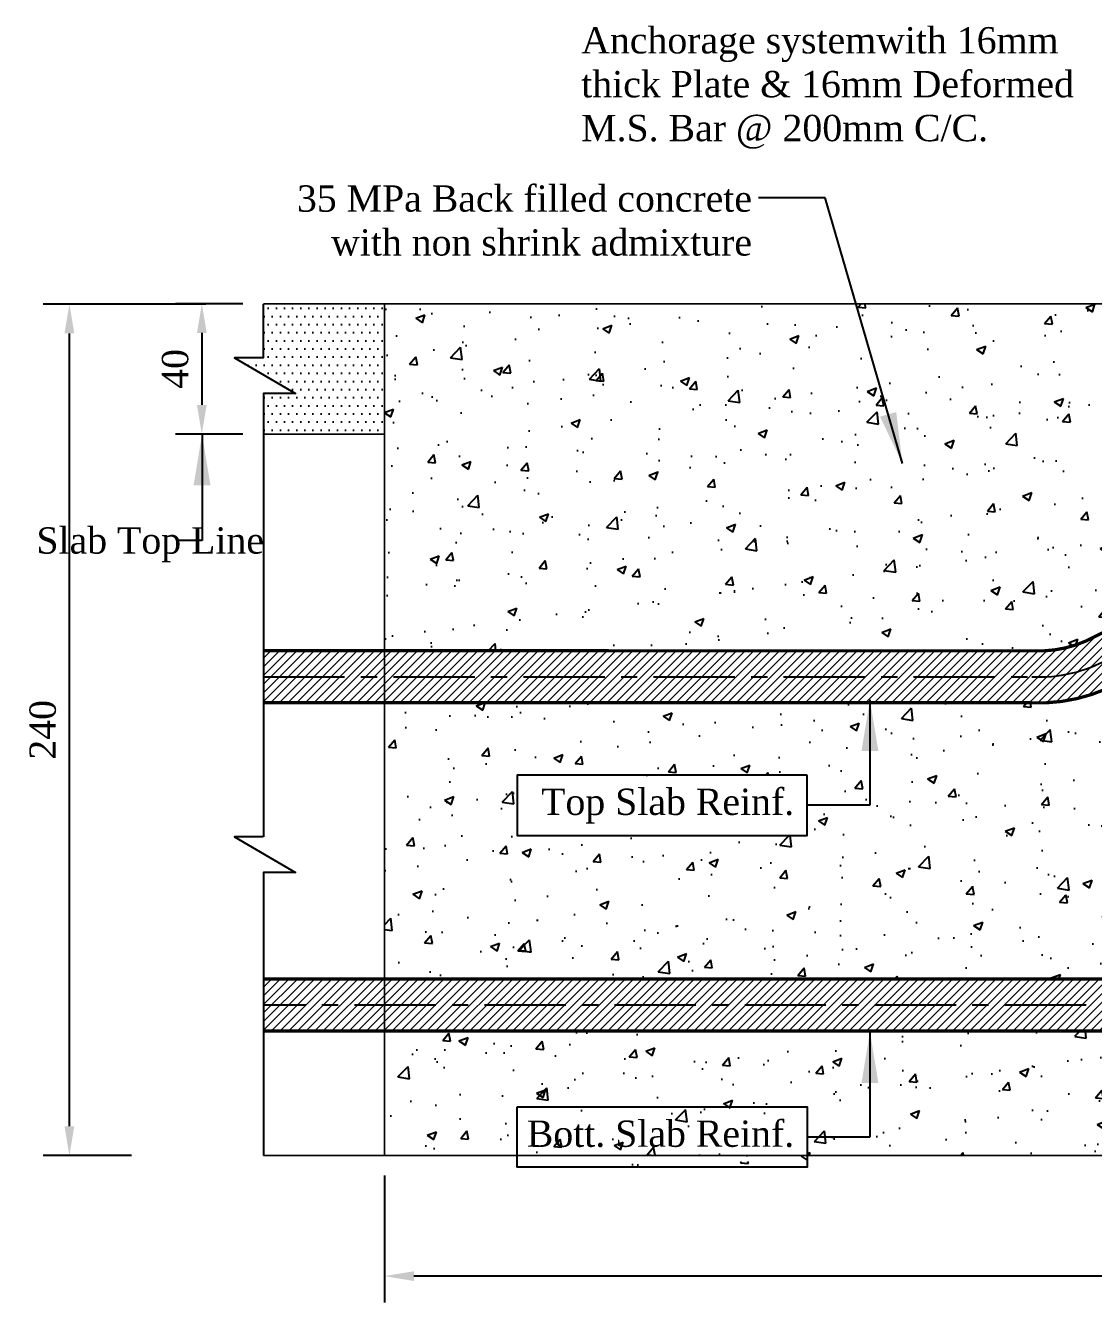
# Model space of a CAD drawing. Extents: x 25837 to 33401, y -1784 to 3293.
# Drawn here: x 27824.9 to 28153.4, y 1558.9 to 1951.9 of the extents above; entities that cross this region are included whole.
import ezdxf

# ---------------------------------------------------------------- set-up
doc = ezdxf.new("R2010")
doc.units = 0
doc.header["$LTSCALE"] = 200
doc.header["$MEASUREMENT"] = 0
doc.linetypes.add('CENTER', pattern=[2, 1.25, -0.25, 0.25, -0.25])
doc.layers.get('Defpoints').update_dxf_attribs({"linetype": 'CONTINUOUS'})
doc.layers.add('hatch', color=250, linetype='CONTINUOUS')
doc.layers.add('Text', color=7, linetype='CONTINUOUS')
doc.layers.add('Line', color=6, linetype='CONTINUOUS', lineweight=25)
doc.styles.add('dimen_text', font='simplex.shx')
doc.styles.add('FRAME_TEXT', font='arial.ttf')
doc.styles.get("Standard").update_dxf_attribs({"font": 'times.ttf'})
doc.dimstyles.new('dim_5', dxfattribs={"dimscale": 45, "dimtxt": 0.18, "dimasz": 0.2, "dimexe": 0.18, "dimexo": 0.14, "dimgap": 0.09, "dimtad": 1, "dimdec": 0, "dimzin": 0, "dimdsep": 46, "dimtxsty": 'dimen_text', "dimcen": 0.09, "dimclrd": 256, "dimclre": 256, "dimclrt": 7, "dimadec": 0, "dimazin": 0, "dimtfac": 1, "dimtdec": 0, "dimtofl": 0, "dimtmove": 0, "dimatfit": 3, "dimfxl": 1, "dimtolj": 1, "dimtzin": 0, "dimarcsym": 0})

# ---------------------------------------------------------------- blocks, each defined once
blk = doc.blocks.new('*D0')
at = {"layer": 'Defpoints', "color": 0, "transparency": 16777216}
for p in [(27838.40849975036, 1866.152645381622), (27886.62385622419, 1866.152645381622), (27863.81859857474, 1604.152645381622)]:
    blk.add_point(p, dxfattribs=at)
at = {"layer": 'hatch', "lineweight": -2, "transparency": 16777216}
for p, q in [((27880.32385622419, 1866.152645381622), (27830.30849975036, 1866.152645381622)), ((27838.40849975036, 1613.152645381622), (27838.40849975036, 1857.152645381622)), ((27857.51859857474, 1604.152645381622), (27830.30849975036, 1604.152645381622))]:
    blk.add_line(p, q, dxfattribs=at)
at = {"layer": 'hatch', "transparency": 16777216}
for points in [[(27836.90849975036, 1857.152645381622), (27839.90849975036, 1857.152645381622), (27838.40849975036, 1866.152645381622)], [(27836.90849975036, 1613.152645381622), (27839.90849975036, 1613.152645381622), (27838.40849975036, 1604.152645381622)]]:
    blk.add_solid(points, dxfattribs=at)
at = {"layer": 'hatch', "color": 7, "transparency": 16777216, "insert": (27830.23842044249, 1735.152645381614), "char_height": 8.1, "attachment_point": 5, "rotation": 90}
blk.add_mtext('\\A1;240', dxfattribs=at)
blk = doc.blocks.new('*D4')
at = {"layer": 'Defpoints', "color": 0, "transparency": 16777216}
for p in [(27935.35325795443, 1604.265543553147), (28410.35325795442, 1604.265543553147), (27935.35325795443, 1567.046976166161)]:
    blk.add_point(p, dxfattribs=at)
at = {"layer": 'hatch', "lineweight": -2, "transparency": 16777216}
for p, q in [((27935.35325795443, 1597.965543553147), (27935.35325795443, 1558.946976166161)), ((28410.35325795442, 1597.965543553147), (28410.35325795442, 1558.946976166161)), ((28401.35325795442, 1567.046976166161), (27944.35325795443, 1567.046976166161))]:
    blk.add_line(p, q, dxfattribs=at)
at = {"layer": 'hatch', "transparency": 16777216}
for points in [[(27944.35325795443, 1568.546976166161), (27944.35325795443, 1565.546976166161), (27935.35325795443, 1567.046976166161)], [(28401.35325795442, 1568.546976166161), (28401.35325795442, 1565.546976166161), (28410.35325795442, 1567.046976166161)]]:
    blk.add_solid(points, dxfattribs=at)
at = {"layer": 'hatch', "color": 7, "transparency": 16777216, "insert": (28172.85325795443, 1575.228735358663), "char_height": 8.1, "attachment_point": 5}
blk.add_mtext('\\A1;475', dxfattribs=at)
blk = doc.blocks.new('*D97')
at = {"layer": 'Defpoints', "color": 0, "transparency": 16777216}
for p in [(27898.03718925232, 1866.265543553148), (27879.13548047004, 1826.152645381622), (27898.03718925232, 1826.152645381622)]:
    blk.add_point(p, dxfattribs=at)
at = {"layer": 'hatch', "lineweight": -2, "transparency": 16777216}
for p, q in [((27891.73718925232, 1866.265543553148), (27871.03548047004, 1866.265543553148)), ((27879.13548047004, 1857.265543553148), (27879.13548047004, 1835.152645381622)), ((27891.73718925232, 1826.152645381622), (27871.03548047004, 1826.152645381622))]:
    blk.add_line(p, q, dxfattribs=at)
at = {"layer": 'hatch', "transparency": 16777216}
for points in [[(27877.63548047004, 1857.265543553148), (27880.63548047004, 1857.265543553148), (27879.13548047004, 1866.265543553148)], [(27877.63548047004, 1835.152645381622), (27880.63548047004, 1835.152645381622), (27879.13548047004, 1826.152645381622)]]:
    blk.add_solid(points, dxfattribs=at)
at = {"layer": 'hatch', "color": 7, "transparency": 16777216, "insert": (27870.96540116217, 1846.209094467376), "char_height": 8.1, "attachment_point": 5, "rotation": 90}
blk.add_mtext('\\A1;40', dxfattribs=at)

msp = doc.modelspace()

# ---------------------------------------------------------------- hatches: boundary and pattern name
at = {"layer": 'hatch'}
h = msp.add_hatch(dxfattribs=at)
h.set_pattern_fill('DOTS', color=256, scale=40)
h.set_pattern_definition([(0, (179.5680377899735, 9.887101828473988), (1.25, 2.5), [0, -2.5])])
h.paths.add_polyline_path([(27935.35325795443, 1826.213560032184), (27935.35325795443, 1866.265543553147), (27898.03718925231, 1866.265543553147), (27898.03718925231, 1849.643882384971), (27889.2169094378, 1849.643882384971), (27907.96406538083, 1838.595252482463), (27898.09505263843, 1838.666254113282), (27898.09505263843, 1826.22364701244)])
at = {"layer": 'Line'}
h = msp.add_hatch(dxfattribs=at)
h.set_pattern_fill('AR-CONC', color=256, scale=4)
h.set_pattern_definition([(49.99999999999999, (0, 0), (28.69040730403014, -2.510085399303804), [3, -33]), (355, (0, 0), (-5.55005334452, 30.08768534800047), [2.4, -26.4]), (100.45144446, (2.39086724, -0.20917376), (23.14035386908448, 27.57759963874518), [2.549607679999999, -28.04568447999999]), (46.18420000000002, (0, 8), (42.68965322686289, -6.620771231723062), [4.499999999999999, -49.49999999999999]), (96.63563549, (3.5574698, 7.44826772), (37.38647782696913, 38.96474403098202), [3.82441368, -42.06855039999999]), (351.1841639899999, (0, 8), (37.38647780219092, 38.96474401079961), [3.6, -39.60000004]), (21, (4, 6), (23.87628208473847, -16.10475562661355), [3, -33]), (326.0000000000001, (4, 6), (9.732613276863269, 29.00600180187412), [2.4, -26.4]), (71.45144474, (5.98969016, 4.65793704), (33.60889506919884, 12.90124611225415), [2.5496076, -28.04568448]), (37.50000000000001, (0, 0), (0.4863942126916267, 13.31575415325246), [0, -26.08, 0, -26.8, 0, -26.5]), (7.499999999999999, (0, 0), (10.52278149768594, 15.77646847529441), [0, -15.28, 0, -25.48, 0, -10.1]), (327.5, (-8.92, 0), (21.35289744689636, -0.9021948693751902), [0, -10, 0, -31.2, 0, -41.4]), (317.5, (-12.92, 0), (23.32744677369545, 4.004199293292709), [0, -13, 0, -20.72, 0, -29.4])])
edge = h.paths.add_edge_path()
edge.add_line((28234.56454403749, 1794.472948256002), (28280.85325795443, 1794.472948256002))
edge.add_line((28280.85325795443, 1794.472948256002), (28280.85325795443, 1796.265543553147))
edge.add_line((28280.85325795443, 1796.265543553147), (28360.85325795443, 1816.265543553147))
edge.add_line((28360.85325795443, 1816.265543553147), (28360.85325795443, 1854.265543553147))
edge.add_line((28360.85325795443, 1854.265543553147), (28360.85325795443, 1866.265543553147))
edge.add_line((28360.85325795443, 1866.265543553147), (27935.35325795443, 1866.265543553147))
edge.add_line((27935.35325795443, 1866.265543553147), (27935.35325795443, 1759.483274663149))
edge.add_line((27935.35325795443, 1759.483274663149), (28134.83271314047, 1759.454952547929))
edge.add_arc((28136.53725387119, 1795.363787798107), 35.94926853396517, 267.2822918175434, 299.3376865413324)
edge.add_line((28154.15081199889, 1764.025113955561), (28200.05228601228, 1786.482778050358))
edge.add_arc((28234.56454403748, 1715.942782964473), 78.53016529152795, 89.99999999999739, 116.0705623958082, ccw=False)
edge = h.paths.add_edge_path()
edge.add_line((28217.09692075873, 1688.472948256001), (28217.09692075873, 1764.472948256001))
edge.add_arc((28247.09692075873, 1764.472948256003), 30, 155.9926953582509, 180.0000000000026, ccw=False)
edge.add_arc((28234.56454403749, 1715.94278296447), 62.53016529153164, 103.7593324939784, 116.0705623958095)
edge.add_line((28207.08392953873, 1772.110722201701), (28161.55468489616, 1749.835174310268))
edge.add_arc((28136.53725387119, 1795.363787798107), 51.94926853396525, 267.2822918175465, 298.7882705782783, ccw=False)
edge.add_line((28134.07407039741, 1743.472948255963), (27935.35325795443, 1743.488997504063))
edge.add_line((27935.35325795443, 1743.488997504063), (27935.35325795443, 1658.472948256002))
edge.add_line((27935.35325795443, 1658.472948256002), (28247.09692075873, 1658.472948256001))
edge.add_arc((28247.09692075873, 1688.472948256001), 30, 180, 270, ccw=False)
h.paths.add_polyline_path([(27976.13147329915, 1702.674047525662), (27976.13147329915, 1721.22355821533), (28065.34527671066, 1721.22355821533), (28065.34527671066, 1702.674047525662)], flags=16)
h.paths.add_polyline_path([(28065.34975845793, 1600.550111411697), (27976.13595504642, 1600.550111411697), (27976.13595504642, 1619.099622101366), (28065.34975845793, 1619.099622101366)])
edge = h.paths.add_edge_path()
edge.add_line((28317.09692075873, 1716.265543553147), (28315.85325795443, 1716.265543553147))
edge.add_line((28315.85325795443, 1716.265543553147), (28280.85325795443, 1756.265543553147))
edge.add_line((28280.85325795443, 1756.265543553147), (28280.85325795443, 1778.472948256001))
edge.add_line((28280.85325795443, 1778.472948256001), (28247.09692075873, 1778.472948256001))
edge.add_arc((28247.09692075873, 1764.472948256001), 14, 90, 180)
edge.add_line((28233.09692075873, 1764.472948256001), (28233.09692075873, 1688.472948256001))
edge.add_arc((28247.09692075873, 1688.472948256001), 14, 180, 270)
edge.add_line((28247.09692075873, 1674.472948256001), (28303.09692075873, 1674.472948256001))
edge.add_arc((28303.09692075873, 1688.472948256001), 14, 270, 360)
edge.add_line((28317.09692075873, 1688.472948256001), (28317.09692075873, 1716.265543553147))
h.paths.add_polyline_path([(27978.22991344348, 1704.398703258661), (28060.27418356627, 1704.398703258661), (28060.27418356627, 1721.090449506956), (27978.22991344348, 1721.090449506956)], flags=0)
h.paths.add_polyline_path([(27977.67082083877, 1602.274767144697), (28063.48882902431, 1602.274767144697), (28063.48882902431, 1618.966513392992), (27977.67082083877, 1618.966513392992)], flags=16)
h.paths.add_polyline_path([(28398.803536328, 1742.097857724999), (28414.42496489943, 1742.097857724999), (28414.42496489943, 1754.247857724999), (28398.803536328, 1754.247857724999)])
edge = h.paths.add_edge_path()
edge.add_line((28410.34708764503, 1604.2655421934), (28410.35325795442, 1716.265543553147))
edge.add_line((28410.35325795442, 1716.265543553147), (28372.85325795443, 1766.265543553147))
edge.add_line((28372.85325795443, 1766.265543553147), (28360.85325795443, 1716.265543553147))
edge.add_line((28360.85325795443, 1716.265543553147), (28333.09692075873, 1716.265543553147))
edge.add_line((28333.09692075873, 1716.265543553147), (28333.09692075873, 1688.472948256001))
edge.add_line((28333.09692075873, 1688.472948256001), (28333.09692075872, 1664.472948256002))
edge.add_arc((28311.09692075872, 1664.472948256002), 22, 270, 359.9999999999994, ccw=False)
edge.add_line((28311.09692075872, 1642.472948256002), (27935.35325795443, 1642.472948256002))
edge.add_line((27935.35325795443, 1642.472948256002), (27935.34708764504, 1604.160867296891))
edge.add_line((27935.34708764504, 1604.160867296891), (28410.34708764503, 1604.2655421934))
at = {"layer": 'Line', "lineweight": 9}
h = msp.add_hatch(dxfattribs=at)
h.set_pattern_fill('ANSI31', color=8, scale=15)
h.set_pattern_definition([(45, (-54.99109253404094, 95.21269668608556), (-1.325825214724776, 1.325825214724777), [])])
edge = h.paths.add_edge_path()
edge.add_line((27958.84435048847, 1751.472484858264), (28134.45339176893, 1751.463950401946))
edge.add_arc((28136.53725387119, 1795.363787798107), 43.94926853396536, 267.2822918175452, 299.0253354346606)
edge.add_line((28157.86127714636, 1756.934316867189), (28203.5681077755, 1779.296750126029))
edge.add_arc((28234.56454403748, 1715.942782964471), 70.53016529153176, 451.06829022909005, 476.0705623958113, ccw=False)
edge.add_arc((28258.84435048847, 1823.472948255996), 44.99999999999525, 221.1165845355181, 235.3353032499299, ccw=False)
edge.add_arc((28234.56454403749, 1715.942782964464), 78.53016529153783, 457.0379041625102, 476.0705623958078)
edge.add_line((28200.05228601228, 1786.482778050358), (28154.15081199889, 1764.025113955561))
edge.add_arc((28136.53725387119, 1795.363787798107), 35.94926853396554, 267.28229181754347, 299.3376865413319, ccw=False)
edge.add_line((28134.83271314047, 1759.454952547929), (27958.84435048847, 1759.468548173035))
edge.add_line((27958.84435048847, 1759.468548173035), (27958.84435048847, 1751.472484858264))
edge = h.paths.add_edge_path(flags=17)
edge.add_line((28258.84435048847, 1778.472948256002), (28280.85325795443, 1778.472948256002))
edge.add_line((28280.85325795443, 1778.472948256002), (28280.85325795443, 1784.222368742384))
edge.add_arc((28258.84435048847, 1823.472948256001), 44.99999999999743, 269.99999999999534, 299.2805793862549, ccw=False)
edge = h.paths.add_edge_path()
edge.add_arc((28247.09692076152, 1764.472948256955), 29.99999999995588, 107.9651879059433, 125.0332366928651)
edge.add_arc((28258.84435048862, 1823.472948256164), 45.00000000021743, 221.1165845355535, 229.9276056769576, ccw=False)
edge.add_arc((28234.56454403749, 1715.942782964485), 78.53016529151728, 90, 97.03790416251212, ccw=False)
edge.add_line((28234.56454403749, 1794.472948256002), (28235.86609990232, 1794.472948256001))
edge.add_arc((28258.84435048847, 1823.472948255989), 36.99999999998818, 231.6083326381425, 235.418088557168)
edge = h.paths.add_edge_path()
edge.add_arc((28247.0969207624, 1764.472948255984), 30.00000000001728, 90.0000000070175, 107.9651879003175)
edge.add_arc((28258.84435048847, 1823.472948255991), 36.99999999998865, 231.6083326381425, 235.41808856184082, ccw=False)
edge.add_line((28235.86609990232, 1794.472948256002), (28247.09692075873, 1794.472948256001))
edge = h.paths.add_edge_path()
edge.add_arc((28247.09692076177, 1764.472948258836), 30.00000000009565, 134.2225773633454, 155.9926953632849)
edge.add_arc((28234.56454403749, 1715.942782964447), 62.53016529155578, 103.7593324921952, 116.070562395806)
edge.add_line((28207.08392953873, 1772.110722201701), (28161.55468489616, 1749.835174310267))
edge.add_arc((28136.53725387119, 1795.363787798112), 51.94926853397033, 267.2822918175467, 298.7882705782753, ccw=False)
edge.add_line((28134.07407039741, 1743.472948255963), (27958.84435048847, 1743.472948255961))
edge.add_line((27958.84435048847, 1743.472948255961), (27958.84435048847, 1751.472484858264))
edge.add_line((27958.84435048847, 1751.472484858264), (28134.45339176893, 1751.463950401946))
edge.add_arc((28136.53725387119, 1795.363787798104), 43.94926853396244, 267.282291817545, 299.0253354346627)
edge.add_line((28157.86127714636, 1756.934316867189), (28203.5681077755, 1779.29675012603))
edge.add_arc((28234.56454403748, 1715.94278296445), 70.530165291552, 96.83272420525628, 116.0705623958064, ccw=False)
h.paths.add_polyline_path([(27898.06715307699, 1751.490052151509), (27898.06400729775, 1743.489623639479), (27958.84435048847, 1743.472948255961), (27958.84435048847, 1751.472484858264)])
h.paths.add_polyline_path([(27898.07029734639, 1759.486640747732), (27898.06715307694, 1751.490051981297), (27958.84435048847, 1751.472484858264), (27958.84435048847, 1759.468548173035)])
h = msp.add_hatch(dxfattribs=at)
h.set_pattern_fill('ANSI31', color=8, scale=15)
h.set_pattern_definition([(45, (-84.2436628042924, 121.207404702855), (-1.325825214724776, 1.325825214724777), [])])
edge = h.paths.add_edge_path()
edge.add_arc((28303.09692075876, 1688.472948255956), 29.99999999994458, 296.1929737770772, 317.1665719339443)
edge.add_line((28325.09692075872, 1668.076870201627), (28325.09692075872, 1664.472948255997))
edge.add_arc((28311.09692075873, 1664.472948255992), 13.99999999999272, -90.00000000003729, 0, ccw=False)
edge.add_line((28311.09692075873, 1650.472948255999), (27988.09692075872, 1650.472948256002))
edge.add_line((27988.09692075872, 1650.472948256002), (27988.09692075872, 1658.472948256002))
edge.add_line((27988.09692075872, 1658.472948256002), (28311.09692075873, 1658.472948256002))
edge.add_arc((28311.09692075873, 1664.472948256006), 6.000000000004093, 270, 330.8851043518795)
edge = h.paths.add_edge_path()
edge.add_arc((28303.09692075875, 1688.472948255992), 29.99999999997779, 317.1665719339069, 360.0000000000256)
edge.add_line((28333.09692075873, 1688.472948256006), (28333.09692075872, 1664.472948255999))
edge.add_arc((28311.09692075872, 1664.472948256001), 22, -89.99999999999352, 0, ccw=False)
edge.add_line((28311.09692075872, 1642.472948256001), (27988.09692075872, 1642.472948256002))
edge.add_line((27988.09692075872, 1642.472948256002), (27988.09692075872, 1650.472948256002))
edge.add_line((27988.09692075872, 1650.472948256002), (28311.09692075872, 1650.472948256002))
edge.add_arc((28311.09692075872, 1664.472948256003), 14.00000000000159, 270, 359.9999999999935)
edge.add_line((28325.09692075872, 1664.472948256002), (28325.09692075872, 1668.076870201626))
h.paths.add_polyline_path([(27898.0974709454, 1650.472948256002), (27898.09747094541, 1642.472948256002), (27988.09692075872, 1642.472948256002), (27988.09692075872, 1650.472948256002)])
h.paths.add_polyline_path([(27898.09747094541, 1658.472948256002), (27898.09747094541, 1650.472948256002), (27988.09692075872, 1650.472948256002), (27988.09692075872, 1658.472948256002)])

# ---------------------------------------------------------------- linework, layer by layer
at = {"layer": 'hatch', "color": 12, "const_width": 0.5}
for points in [[(27898.03718925231, 1866.265543553147), (28362.85325795442, 1866.265543553147)], [(27935.35325795443, 1866.152645381621), (27935.35325795443, 1604.152645381621)], [(27898.09747094541, 1826.152645381621), (27935.35325795443, 1826.152645381621)], [(27898.03718925231, 1604.152645381621), (28410.35325795442, 1604.26554355314)]]:
    msp.add_lwpolyline(points, dxfattribs=at)
at = {"layer": 'hatch'}
for points in [[(27898.03718925231, 1866.152645381621), (27898.03718925231, 1849.643882384971), (27889.2169094378, 1849.643882384971), (27907.96406538083, 1838.595252482463), (27898.09747094541, 1838.595252482463), (27898.05717226546, 1726.10658974746)], [(27898.05717226546, 1726.10658974746), (27898.05717226546, 1702.265815439928)], [(27898.03718925231, 1702.265815439928), (27898.03718925231, 1702.265815439928), (27889.2169094378, 1702.265815439928), (27907.96406538083, 1691.217185537421), (27898.09747094541, 1691.217185537421), (27898.09747094541, 1604.152645381621)]]:
    msp.add_lwpolyline(points, dxfattribs=at)
at = {"layer": 'hatch', "color": 2, "linetype": 'CENTER', "ltscale": 0.1}
for points in [[(28325.09692075872, 1807.097251964504), (28325.09692075872, 1664.472948256002, -0.414213562373095), (28311.09692075872, 1650.472948256002), (27898.09747094541, 1650.472948256002)], [(27898.06715389669, 1751.492136797039), (28134.45339176893, 1751.463950401946, 0.1393976853089486), (28157.86127714636, 1756.934316867189), (28203.5681077755, 1779.296750126029, -0.1142475025607586), (28234.56454403748, 1786.472948256002)]]:
    msp.add_lwpolyline(points, format="xyb", dxfattribs=at)
at = {"layer": 'hatch', "color": 5, "lineweight": 30, "const_width": 1}
for points in [[(27898.06400823572, 1743.492009088068), (28134.07407039741, 1743.472948255963, 0.1383433464061793), (28161.55468489616, 1749.835174310268), (28207.08392953873, 1772.1107222017, -0.1142475025607515), (28234.56454403749, 1778.472948256002), (28282.85325795443, 1778.472948256002), (28282.85325795443, 1794.472948256002), (28234.56454403749, 1794.472948256002, 0.1142475025607527), (28200.05228601228, 1786.482778050358), (28154.15081199889, 1764.025113955561, -0.1407873222523784), (28134.83271314047, 1759.454952547929), (27898.07029810422, 1759.488568101933)], [(27898.09747094541, 1658.472948256002), (28311.09692075872, 1658.472948256002, 0.414213562373095), (28317.09692075873, 1664.472948256002), (28317.09692075873, 1691.11542387585)], [(28333.09692075872, 1691.11542387585), (28333.09692075872, 1664.472948256002, -0.414213562373095), (28311.09692075872, 1642.472948256002), (27898.09747094541, 1642.472948256002)]]:
    msp.add_lwpolyline(points, format="xyb", dxfattribs=at)
at = {"layer": 'Line', "color": 1}
for points in [[(28065.34527671066, 1721.22355821533), (27976.13147329915, 1721.22355821533), (27976.13147329915, 1702.674047525662), (28065.34527671066, 1702.674047525662)], [(27976.13595504642, 1619.099622101366), (28065.34975845793, 1619.099622101366), (28065.34975845793, 1600.550111411697), (27976.13595504642, 1600.550111411697)]]:
    msp.add_lwpolyline(points, close=True, dxfattribs=at)

# ---------------------------------------------------------------- texts
at = {"layer": 'hatch', "color": 7, "char_height": 8.1, "attachment_point": 3, "style": 'FRAME_TEXT'}
for s, insert, width in [('{\\fTimes New Roman|b0|i0|c0|p18;Slab Top Line}', (27898.25601796661, 1797.477214779877), 95.50827193915393), ('{\\fTimes New Roman|b0|i0|c0|p18;Top Slab Reinf.}', (28061.31534201021, 1717.059787842563), 80.79521710697009), ('{\\fTimes New Roman|b0|i0|c0|p18;Bott. Slab Reinf.}', (28061.31982375748, 1614.935851728598), 80.79521710697009)]:
    msp.add_mtext(s, dxfattribs=dict(at, insert=insert, width=width))
at = {"layer": 'Text', "color": 7, "char_height": 8.1, "style": 'FRAME_TEXT'}
for s, insert, width, attachment_point in [('{\\fTimes New Roman|b0|i0|c0|p18;\\C256;Anchorage systemwith 16mm thick Plate & 16mm Deformed M.S. Bar @ 200mm C/C.}', (27995.82187268457, 1913.932947755062), 170.626030116422, 7), ('{\\fTimes New Roman|b0|i0|c0|p18;\\C256;35 MPa Back filled concrete with non shrink admixture}', (28048.35636612652, 1880.967563523936), 143.1010518773437, 9)]:
    msp.add_mtext(s, dxfattribs=dict(at, insert=insert, width=width, attachment_point=attachment_point))

# ---------------------------------------------------------------- dimensions: what is measured, and where the dimension line sits
at = {"layer": 'hatch'}
dim = msp.add_linear_dim(base=(27838.40849975036, 1866.152645381622), p1=(27863.81859857472, 1604.152645381621), p2=(27886.62385622417, 1866.152645381621), angle=90, text='240', dimstyle='dim_5', override={"dimtxsty": 'Standard', "dimfxl": 30, "dimfxlon": 1}, dxfattribs=at)
dim.commit()
dim.dimension.update_dxf_attribs({"geometry": '*D0', "text_midpoint": (27830.23842044249, 1735.152645381614)})
dim = msp.add_linear_dim(base=(27879.13548047004, 1826.152645381622), p1=(27898.03718925231, 1866.265543553147), p2=(27898.03718925231, 1826.152645381621), angle=90, dimstyle='dim_5', override={"dimtxsty": 'Standard', "dimfxl": 30, "dimfxlon": 1}, dxfattribs=at)
dim.commit()
dim.dimension.update_dxf_attribs({"geometry": '*D97', "text_midpoint": (27870.96540116217, 1846.209094467376)})
dim = msp.add_linear_dim(base=(27935.35325795443, 1567.046976166161), p1=(28410.35325795442, 1604.265543553147), p2=(27935.35325795443, 1604.265543553147), dimstyle='dim_5', override={"dimtxsty": 'Standard', "dimfxl": 30, "dimfxlon": 1}, dxfattribs=at)
dim.commit()
dim.dimension.update_dxf_attribs({"geometry": '*D4', "text_midpoint": (28172.85325795443, 1575.228735358663)})

# ---------------------------------------------------------------- leaders
for points, override in [([(28094.6151102749, 1817.109278889875), (28070.83838621906, 1898.84138599756), (28050.39183630629, 1898.84138599756)], {"dimasz": 0.35, "dimgap": 0.09, "dimtad": 0, "dimfxl": 30, "dimfxlon": 1}), ([(27879.19971573459, 1826.152645381623), (27879.21553677688, 1793.423749130346), (27871.86526922102, 1793.423749130346)], {"dimasz": 0.35, "dimtad": 0, "dimfxl": 30, "dimfxlon": 1})]:
    msp.add_leader(points, dimstyle='dim_5', override=override, dxfattribs=at)
at = {"layer": 'hatch', "annotation_type": 0, "has_hookline": 1, "hookline_direction": 1}
for points, text_width in [([(28084.62164699994, 1744.400912563962), (28084.62164699994, 1711.948802870496), (28065.34527671066, 1711.948802870496)], 74.86222062004325), ([(28084.62612874721, 1642.276976449997), (28084.62612874721, 1609.824866756531), (28065.34975845793, 1609.824866756531)], 79.35313626532083)]:
    msp.add_leader(points, dimstyle='dim_5', override={"dimasz": 0.35, "dimtad": 0, "dimfxl": 30, "dimfxlon": 1}, dxfattribs=dict(at, text_width=text_width))

doc.saveas('drawing.dxf')
